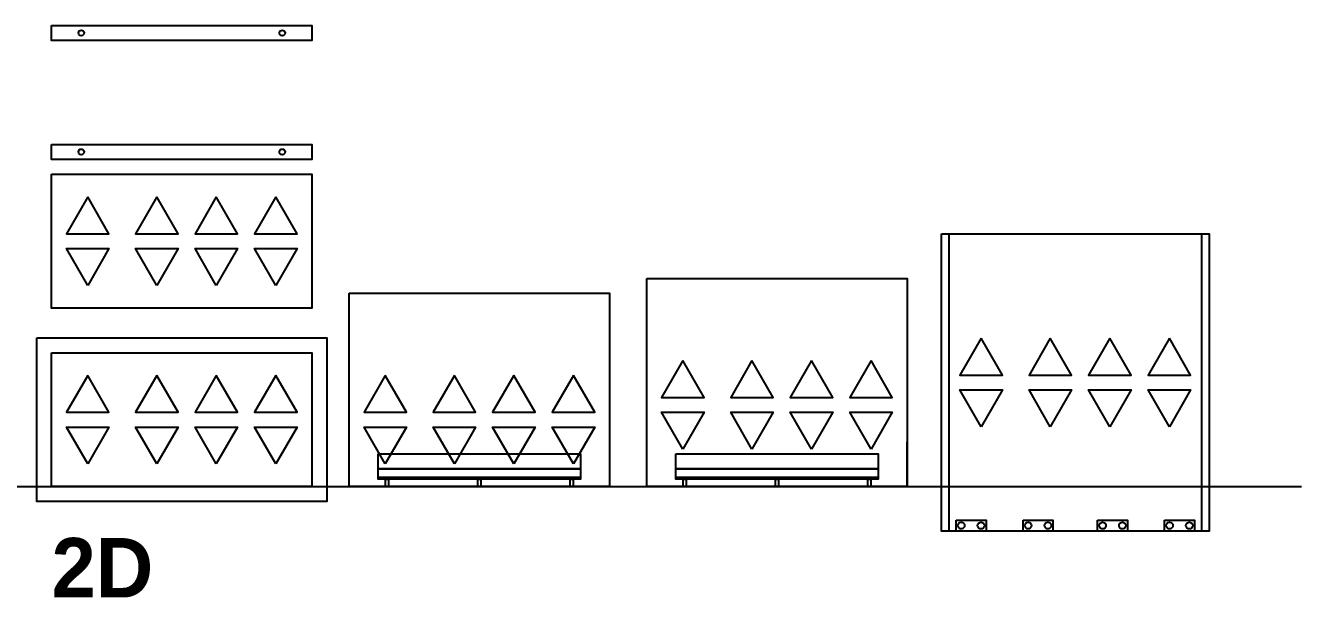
# Model space of a CAD drawing. Header units: inches. Extents: x -2 to 252, y -4 to 336.
# Drawn here: x 57.12 to 100, y -3.73 to 15.5 of the extents above; entities that cross this region are included whole.
import ezdxf

# ---------------------------------------------------------------- set-up
doc = ezdxf.new("R2010")
doc.units = ezdxf.units.IN
doc.header["$MEASUREMENT"] = 0
for name, color, linetype in [('E-MOD0', 153, 'Continuous'), ('G-ANNO-TEXT', 7, 'Continuous'), ('M-ENCL', 171, 'Continuous')]:
    doc.layers.add(name, color=color, linetype=linetype)
doc.layers.add('G-VPRT', color=7, linetype='Continuous', plot=False)
doc.styles.add('RJR', font='cityb___.ttf', dxfattribs={"height": 0.1})

msp = doc.modelspace()

# ---------------------------------------------------------------- linework, layer by layer
at = {"layer": 'E-MOD0'}
for points in [[(68.975, 1.1), (75.775, 1.1), (75.775, 0.6), (68.975, 0.6)], [(78.975, 1.1), (85.775, 1.1), (85.775, 0.6), (78.975, 0.6)], [(68.975, 0.6), (75.775, 0.6), (75.775, 0.3), (68.975, 0.3)], [(78.975, 0.6), (85.775, 0.6), (85.775, 0.3), (78.975, 0.3)], [(68.975, 0.3), (75.775, 0.3), (75.775, 0.25), (68.975, 0.25)], [(69.225, 0.25), (69.325, 0.25), (69.325, 0), (69.225, 0)], [(72.325, 0.25), (72.425, 0.25), (72.425, 0), (72.325, 0)], [(75.425, 0.25), (75.525, 0.25), (75.525, 0), (75.425, 0)], [(78.975, 0.3), (85.775, 0.3), (85.775, 0.25), (78.975, 0.25)], [(79.225, 0.25), (79.325, 0.25), (79.325, 0), (79.225, 0)], [(82.325, 0.25), (82.425, 0.25), (82.425, 0), (82.325, 0)], [(85.425, 0.25), (85.525, 0.25), (85.525, 0), (85.425, 0)]]:
    msp.add_lwpolyline(points, close=True, dxfattribs=at)
at = {"layer": 'G-ANNO-TEXT'}
msp.add_line((0, 0), (100, 0), dxfattribs=at)
at = {"layer": 'G-VPRT'}
msp.add_lwpolyline([(57.5, 5), (67.25, 5), (67.25, -0.5), (57.5, -0.5)], close=True, dxfattribs=at)
at = {"layer": 'M-ENCL'}
msp.add_line((86.75, 0), (86.75, 1.5), dxfattribs=at)
for points in [[(58, 15.5), (66.75, 15.5), (66.75, 15), (58, 15)], [(58, 11.5), (66.75, 11.5), (66.75, 11), (58, 11)], [(58, 10.5), (66.75, 10.5), (66.75, 6), (58, 6)], [(87.9, 8.5), (96.9, 8.5), (96.9, -1.5), (87.9, -1.5)], [(87.9, 8.5), (88.15, 8.5), (88.15, -1.5), (87.9, -1.5)], [(96.65, 8.5), (96.9, 8.5), (96.9, -1.5), (96.65, -1.5)], [(78, 7), (86.75, 7), (86.75, 0), (78, 0)], [(68, 6.5), (76.75, 6.5), (76.75, 0), (68, 0)], [(58, 4.5), (66.75, 4.5), (66.75, 0), (58, 0)], [(88.4, -1.125), (89.4, -1.125), (89.4, -1.5), (88.4, -1.5)], [(90.65, -1.125), (91.65, -1.125), (91.65, -1.5), (90.65, -1.5)], [(93.15, -1.125), (94.15, -1.125), (94.15, -1.5), (93.15, -1.5)], [(95.4, -1.125), (96.4, -1.125), (96.4, -1.5), (95.4, -1.5)]]:
    msp.add_lwpolyline(points, close=True, dxfattribs=at)
for points in [[(59.215, 9.73842), (58.5, 8.5), (59.93, 8.5), (59.215, 9.73842)], [(61.535, 9.73842), (60.82, 8.5), (62.25, 8.5), (61.535, 9.73842)], [(63.535, 9.73842), (62.82, 8.5), (64.25, 8.5), (63.535, 9.73842)], [(65.535, 9.73842), (64.82, 8.5), (66.25, 8.5), (65.535, 9.73842)], [(59.215, 6.76158), (58.5, 8), (59.93, 8), (59.215, 6.76158)], [(61.535, 6.76158), (60.82, 8), (62.25, 8), (61.535, 6.76158)], [(63.535, 6.76158), (62.82, 8), (64.25, 8), (63.535, 6.76158)], [(65.535, 6.76158), (64.82, 8), (66.25, 8), (65.535, 6.76158)], [(89.24, 4.98842), (88.525, 3.75), (89.955, 3.75), (89.24, 4.98842)], [(91.56, 4.98842), (90.845, 3.75), (92.275, 3.75), (91.56, 4.98842)], [(93.56, 4.98842), (92.845, 3.75), (94.275, 3.75), (93.56, 4.98842)], [(95.56, 4.98842), (94.845, 3.75), (96.275, 3.75), (95.56, 4.98842)], [(79.215, 4.23842), (78.5, 3), (79.93, 3), (79.215, 4.23842)], [(81.535, 4.23842), (80.82, 3), (82.25, 3), (81.535, 4.23842)], [(83.535, 4.23842), (82.82, 3), (84.25, 3), (83.535, 4.23842)], [(85.535, 4.23842), (84.82, 3), (86.25, 3), (85.535, 4.23842)], [(59.215, 3.73842), (58.5, 2.5), (59.93, 2.5), (59.215, 3.73842)], [(61.535, 3.73842), (60.82, 2.5), (62.25, 2.5), (61.535, 3.73842)], [(63.535, 3.73842), (62.82, 2.5), (64.25, 2.5), (63.535, 3.73842)], [(65.535, 3.73842), (64.82, 2.5), (66.25, 2.5), (65.535, 3.73842)], [(69.215, 3.73842), (68.5, 2.5), (69.93, 2.5), (69.215, 3.73842)], [(71.535, 3.73842), (70.82, 2.5), (72.25, 2.5), (71.535, 3.73842)], [(73.535, 3.73842), (72.82, 2.5), (74.25, 2.5), (73.535, 3.73842)], [(75.535, 3.73842), (74.82, 2.5), (76.25, 2.5), (75.535, 3.73842)], [(89.24, 2.01158), (88.525, 3.25), (89.955, 3.25), (89.24, 2.01158)], [(91.56, 2.01158), (90.845, 3.25), (92.275, 3.25), (91.56, 2.01158)], [(93.56, 2.01158), (92.845, 3.25), (94.275, 3.25), (93.56, 2.01158)], [(95.56, 2.01158), (94.845, 3.25), (96.275, 3.25), (95.56, 2.01158)], [(79.215, 1.26158), (78.5, 2.5), (79.93, 2.5), (79.215, 1.26158)], [(81.535, 1.26158), (80.82, 2.5), (82.25, 2.5), (81.535, 1.26158)], [(83.535, 1.26158), (82.82, 2.5), (84.25, 2.5), (83.535, 1.26158)], [(85.535, 1.26158), (84.82, 2.5), (86.25, 2.5), (85.535, 1.26158)], [(59.215, 0.76158), (58.5, 2), (59.93, 2), (59.215, 0.76158)], [(61.535, 0.76158), (60.82, 2), (62.25, 2), (61.535, 0.76158)], [(63.535, 0.76158), (62.82, 2), (64.25, 2), (63.535, 0.76158)], [(65.535, 0.76158), (64.82, 2), (66.25, 2), (65.535, 0.76158)], [(69.215, 0.76158), (68.5, 2), (69.93, 2), (69.215, 0.76158)], [(71.535, 0.76158), (70.82, 2), (72.25, 2), (71.535, 0.76158)], [(73.535, 0.76158), (72.82, 2), (74.25, 2), (73.535, 0.76158)], [(75.535, 0.76158), (74.82, 2), (76.25, 2), (75.535, 0.76158)]]:
    msp.add_lwpolyline(points, dxfattribs=at)
for centre, radius in [((59, 15.25), 0.095), ((65.75, 15.25), 0.095), ((59, 11.25), 0.095), ((65.75, 11.25), 0.095), ((88.56875, -1.3125), 0.1125), ((89.23125, -1.3125), 0.1125), ((90.81875, -1.3125), 0.1125), ((91.48125, -1.3125), 0.1125), ((93.31875, -1.3125), 0.1125), ((93.98125, -1.3125), 0.1125), ((95.56875, -1.3125), 0.1125), ((96.23125, -1.3125), 0.1125)]:
    msp.add_circle(centre, radius, dxfattribs=at)

# ---------------------------------------------------------------- texts
at = {"layer": 'G-ANNO-TEXT', "style": 'RJR'}
msp.add_text('2D', height=2, dxfattribs=at).set_placement((58, -3.72825))

doc.saveas('drawing.dxf')
